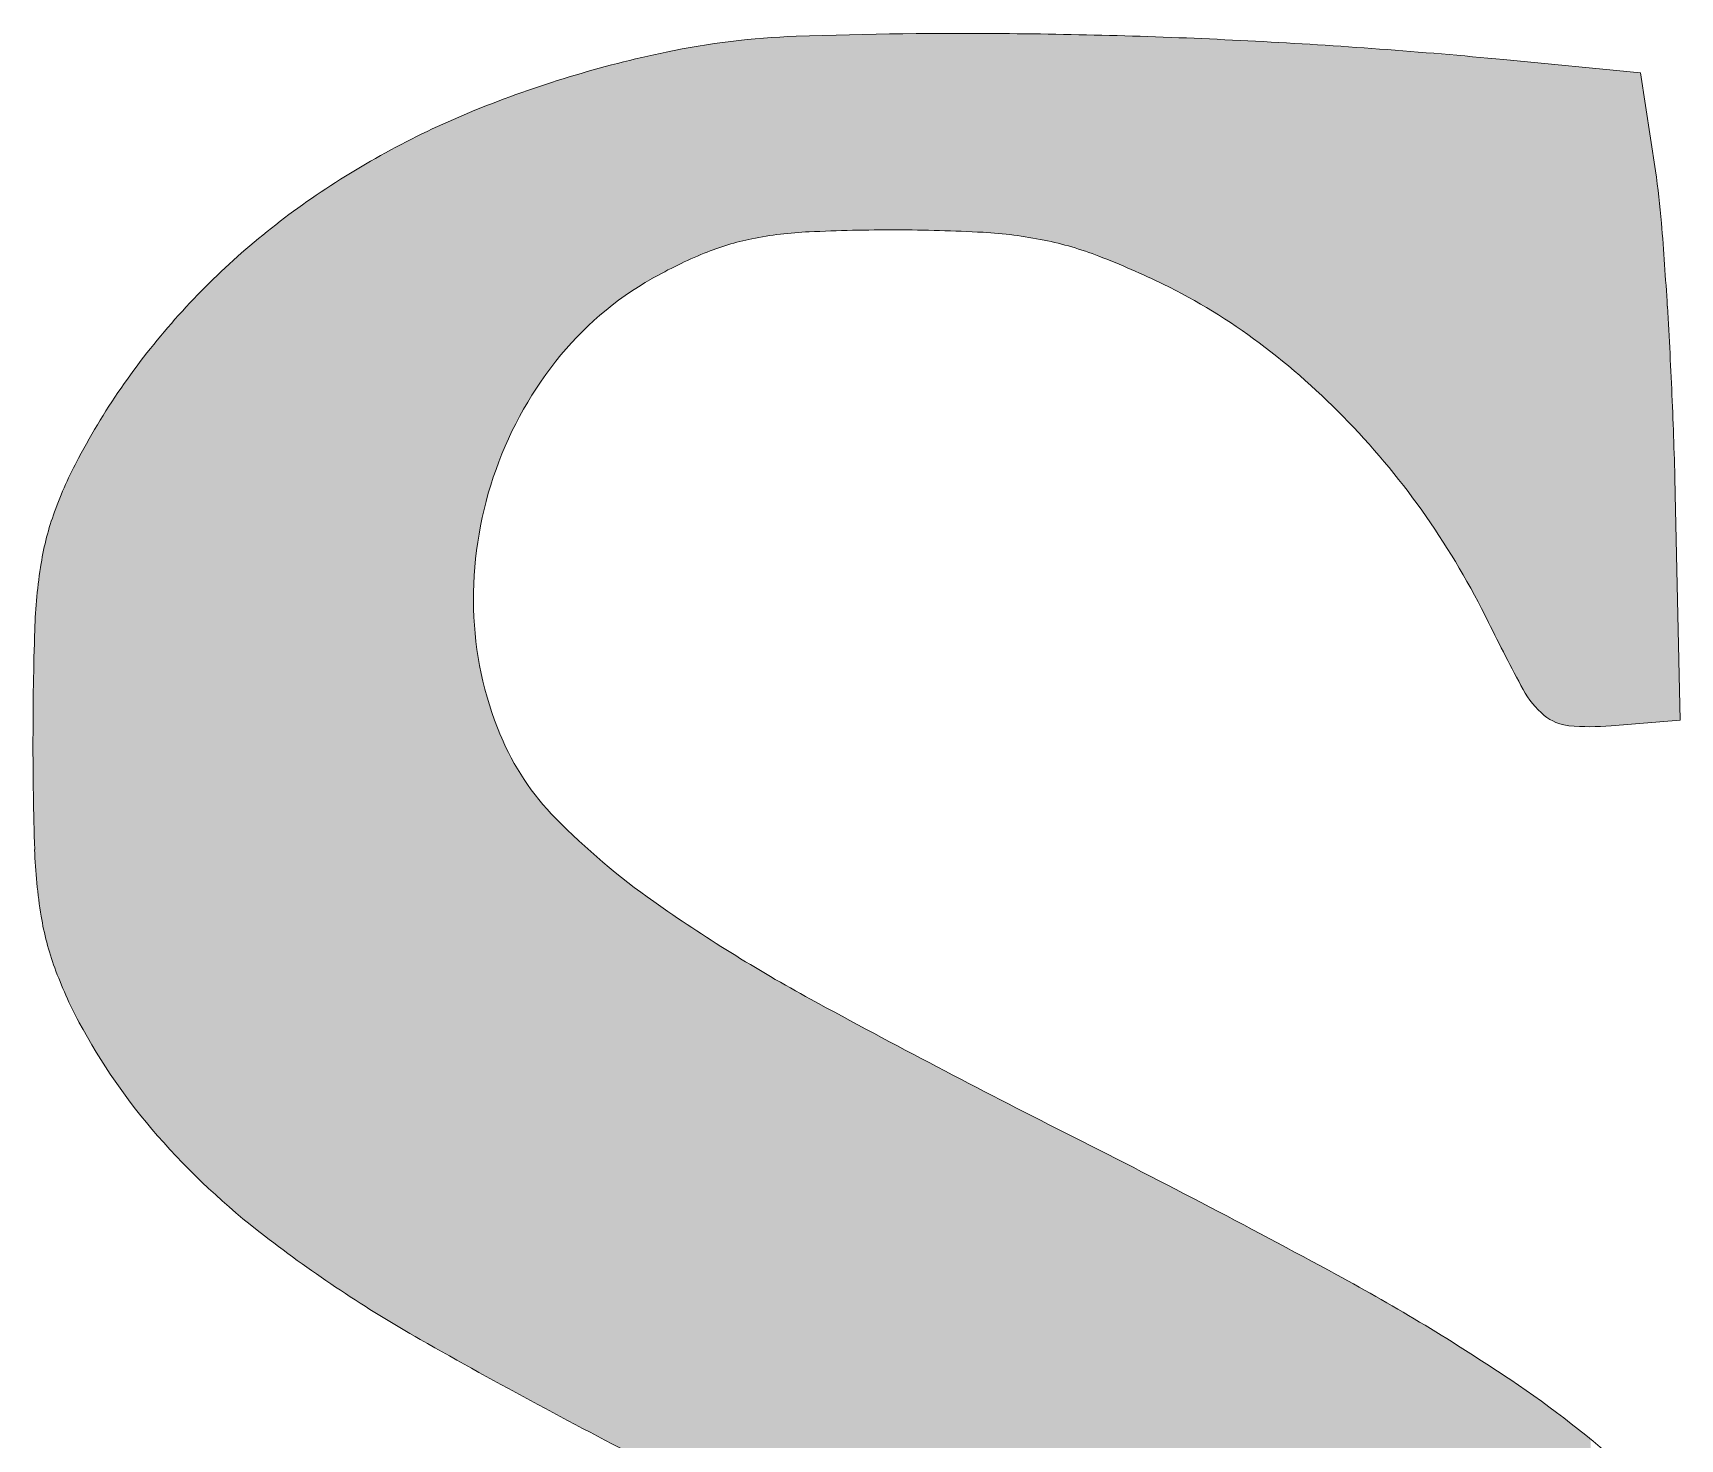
# Model space of a CAD drawing. Extents: x -1067 to 23308, y -6822 to 57810.
# Drawn here: x 419.341 to 421.363, y 95.534 to 97.259 of the extents above; entities that cross this region are included whole.
import ezdxf

# ---------------------------------------------------------------- set-up
doc = ezdxf.new("R2010")
doc.units = 0
doc.layers.get('0').update_dxf_attribs({"lineweight": 13})
doc.layers.add('G-XREF-____-OTLN', color=7, linetype='Continuous', lineweight=13)

# ---------------------------------------------------------------- blocks, each defined once
blk = doc.blocks.new('Blockreferenz-A0UJ2DPOXE')
at = {"layer": 'G-XREF-____-OTLN', "color": 0, "linetype": 'ByBlock', "lineweight": -2, "ltscale": 0.13}
for p, q in [((421.3143, 97.2101), (421.146, 97.2262)), ((421.3326, 97.0898), (421.3143, 97.2101)), ((421.3628, 96.4158), (421.3568, 96.6926)), ((421.2781, 96.4087), (421.3628, 96.4158))]:
    blk.add_line(p, q, dxfattribs=at)
for centre, major_axis, end_param in [((420.3102, 96.3204), (-0.0323, 0.9343), 0.172249), ((420.4862, 91.2312), (0.0537, 6.0269), 0.04347), ((420.4785, 90.3743), (0.3632, 6.8744), 0.043866), ((420.4629, 90.0788), (0.6831, 7.1474), 0.042502), ((420.4027, 95.8798), (-0.2844, 1.3556), 0.177348), ((420.2723, 96.2023), (-0.3887, 0.9616), 0.220285), ((420.4259, 96.9521), (0.9141, 0.0734), 0.070533), ((420.2123, 96.2892), (-0.5294, 0.7666), 0.233435), ((416.0138, 96.5976), (5.3334, 0.3259), 0.019148), ((420.2854, 96.6972), (-0.0618, 0.3091), 0.194012), ((420.3152, 96.5481), (-0.0214, 0.4668), 0.151707), ((420.3967, 94.7679), (0.0035, 2.2493), 0.047302), ((420.397, 94.9999), (0.1103, 2.0143), 0.053105), ((420.4789, 96.4958), (0.1033, 0.5088), 0.145684), ((420.4986, 96.5926), (0.1507, 0.3925), 0.166224), ((420.3877, 96.4492), (-0.2226, 0.5394), 0.122362), ((420.2986, 96.0718), (0.4299, 0.8787), 0.088426), ((420.2981, 96.6081), (-0.1971, 0.3493), 0.390122), ((420.4077, 96.2949), (0.4385, 0.5836), 0.18937), ((415.3543, 96.5573), (5.9989, 0.2501), 0.019352), ((420.1772, 96.3208), (-0.6573, 0.5917), 0.242722), ((420.2991, 96.1503), (0.6564, 0.6315), 0.16041), ((420.3519, 96.5657), (-0.369, 0.2905), 0.346578), ((415.6258, 96.5686), (5.7311, 0.124), 0.020036), ((420.2591, 96.1118), (0.792, 0.5538), 0.155773), ((419.8475, 96.4967), (-0.4505, 0.2404), 0.141253), ((420.3594, 96.5632), (-0.4533, 0.1504), 0.343457), ((419.6939, 96.5526), (-0.3263, 0.1187), 0.188584), ((420.2487, 96.1045), (0.879, 0.4311), 0.154255), ((419.9828, 96.5059), (-0.6317, 0.1022), 0.128448), ((420.3092, 96.562), (-0.4272, -0.0099), 0.373308), ((423.5564, 96.3918), (-4.2131, 0.1345), 0.031915), ((423.1077, 97.5067), (-1.98, -0.9711), 0.042114), ((421.2672, 96.5058), (-0.0969, -0.0527), 0.371948), ((421.2313, 96.4632), (-0.0352, -0.0417), 0.610835), ((420.2135, 96.522), (-0.2985, -0.125), 0.379981), ((421.2531, 96.7053), (-0.0267, -0.2965), 0.174006), ((423.5742, 96.3918), (-4.2331, 0), 0.031883), ((420.6063, 96.9078), (-0.6236, -0.6126), 0.18098), ((419.9764, 96.277), (-0.6332, -0.0202), 0.129635), ((419.6923, 96.2307), (-0.3411, -0.0556), 0.189913), ((421.2494, 97.8214), (-1.1463, -1.6284), 0.113889), ((419.862, 96.293), (-0.4942, -0.1812), 0.138561), ((425.4865, 105.587), (-5.1909, -9.5137), 0.032483), ((420.0479, 96.3921), (-0.6503, -0.3469), 0.23074), ((420.19, 96.517), (-0.6959, -0.6113), 0.194407), ((414.7657, 84.3235), (6.1758, 11.4116), 0.029059), ((420.6393, 97.1011), (-1.014, -1.3183), 0.138037), ((419.6867, 93.4165), (1.4684, 2.1895), 0.094722), ((423.2213, 101.6358), (-3.405, -5.98), 0.048058), ((420.4417, 94.5423), (0.8578, 0.9512), 0.143059)]:
    blk.add_ellipse(centre, major_axis=major_axis, ratio=1, start_param=0, end_param=end_param, dxfattribs=at)
for points in [[(420.1842, 96.9958), (420.1746, 97.2453), (420.1842, 97.2466)], [(420.1939, 96.9989), (420.1842, 97.2466), (420.1939, 97.2479)], [(420.1842, 96.9958), (420.1842, 97.2466), (420.1939, 96.9989)], [(420.1977, 97), (420.1939, 97.2479), (420.1977, 97.2485)], [(420.1939, 96.9989), (420.1939, 97.2479), (420.1977, 97)], [(420.2037, 97.0017), (420.1977, 97.2485), (420.2037, 97.2491)], [(420.1977, 97), (420.1977, 97.2485), (420.2037, 97.0017)], [(420.2136, 97.0042), (420.2037, 97.2491), (420.2136, 97.2502)], [(420.2037, 97.0017), (420.2037, 97.2491), (420.2136, 97.0042)], [(420.2235, 97.0063), (420.2136, 97.2502), (420.2235, 97.2512)], [(420.2136, 97.0042), (420.2136, 97.2502), (420.2235, 97.0063)], [(420.2244, 97.0065), (420.2235, 97.2512), (420.2244, 97.2513)], [(420.2235, 97.0063), (420.2235, 97.2512), (420.2244, 97.0065)], [(420.2352, 97.0085), (420.2244, 97.2513), (420.2352, 97.2522)], [(420.2244, 97.0065), (420.2244, 97.2513), (420.2352, 97.0085)], [(420.2468, 97.0104), (420.2352, 97.2522), (420.2468, 97.2531)], [(420.2352, 97.0085), (420.2352, 97.2522), (420.2468, 97.0104)], [(420.2511, 97.0109), (420.2468, 97.2531), (420.2511, 97.2534)], [(420.2468, 97.0104), (420.2468, 97.2531), (420.2511, 97.0109)], [(420.2585, 97.0119), (420.2511, 97.2534), (420.2585, 97.2538)], [(420.2511, 97.0109), (420.2511, 97.2534), (420.2585, 97.0119)], [(420.2703, 97.0132), (420.2585, 97.2538), (420.2703, 97.2543)], [(420.2585, 97.0119), (420.2585, 97.2538), (420.2703, 97.0132)], [(420.2779, 97.0139), (420.2703, 97.2543), (420.2779, 97.2547)], [(420.2703, 97.0132), (420.2703, 97.2543), (420.2779, 97.0139)], [(420.282, 97.0142), (420.2779, 97.2547), (420.282, 97.2548)], [(420.2779, 97.0139), (420.2779, 97.2547), (420.282, 97.0142)], [(420.2938, 97.0149), (420.282, 97.2548), (420.2938, 97.2551)], [(420.282, 97.0142), (420.282, 97.2548), (420.2938, 97.0149)], [(420.3293, 97.0162), (420.2938, 97.2551), (420.3293, 97.2559)], [(420.2938, 97.0149), (420.2938, 97.2551), (420.3293, 97.0162)], [(420.3647, 97.017), (420.3293, 97.2559), (420.3647, 97.2568)], [(420.3293, 97.0162), (420.3293, 97.2559), (420.3647, 97.017)], [(420.4002, 97.0173), (420.3647, 97.2568), (420.4002, 97.2576)], [(420.3647, 97.017), (420.3647, 97.2568), (420.4002, 97.0173)], [(420.4089, 97.0172), (420.4002, 97.2576), (420.4089, 97.2578)], [(420.4002, 97.0173), (420.4002, 97.2576), (420.4089, 97.0172)], [(420.4359, 97.0169), (420.4089, 97.2578), (420.4359, 97.2579)], [(420.4089, 97.0172), (420.4089, 97.2578), (420.4359, 97.0169)], [(420.4359, 97.0169), (420.4359, 97.2579), (420.4716, 97.0159)], [(420.4716, 97.0159), (420.4359, 97.2579), (420.4716, 97.2579)], [(420.5073, 97.0142), (420.4716, 97.2579), (420.5073, 97.258)], [(420.4716, 97.0159), (420.4716, 97.2579), (420.5073, 97.0142)], [(420.5073, 97.0142), (420.5073, 97.258), (420.5199, 97.0134)], [(420.5199, 97.0134), (420.5073, 97.258), (420.5199, 97.258)], [(420.5324, 97.0122), (420.5199, 97.258), (420.5324, 97.2581)], [(420.5199, 97.0134), (420.5199, 97.258), (420.5324, 97.0122)], [(420.5324, 97.0122), (420.5324, 97.2581), (420.5399, 97.0114)], [(420.5399, 97.0114), (420.5324, 97.2581), (420.5399, 97.2581)], [(420.5399, 97.0114), (420.5399, 97.2581), (420.5449, 97.0108)], [(420.5449, 97.0108), (420.5399, 97.2581), (420.5449, 97.258)], [(420.5449, 97.0108), (420.5449, 97.258), (420.5574, 97.009)], [(420.5574, 97.009), (420.5449, 97.258), (420.5574, 97.2578)], [(420.5574, 97.009), (420.5574, 97.2578), (420.5699, 97.007)], [(420.5699, 97.007), (420.5574, 97.2578), (420.5699, 97.2576)], [(420.5699, 97.007), (420.5699, 97.2576), (420.5822, 97.0046)], [(420.5822, 97.0046), (420.5699, 97.2576), (420.5822, 97.2574)], [(420.5822, 97.0046), (420.5822, 97.2574), (420.5936, 97.0022)], [(420.5936, 97.0022), (420.5822, 97.2574), (420.5936, 97.2572)], [(420.5936, 97.0022), (420.5936, 97.2572), (420.6049, 96.9994)], [(420.6049, 96.9994), (420.5936, 97.2572), (420.6049, 97.257)], [(420.6049, 96.9994), (420.6049, 97.257), (420.6162, 96.9963)], [(420.6162, 96.9963), (420.6049, 97.257), (420.6162, 97.2568)], [(420.6162, 96.9963), (420.6162, 97.2568), (420.6273, 96.9928)], [(420.6273, 96.9928), (420.6162, 97.2568), (420.6273, 97.2566)], [(420.6273, 96.9928), (420.6273, 97.2566), (420.6383, 96.9891)], [(420.6383, 96.9891), (420.6273, 97.2566), (420.6383, 97.2565)], [(420.6383, 96.9891), (420.6383, 97.2565), (420.6405, 96.9883)], [(420.6405, 96.9883), (420.6383, 97.2565), (420.6405, 97.2564)], [(420.6405, 96.9883), (420.6405, 97.2564), (420.6493, 96.9851)], [(420.6493, 96.9851), (420.6405, 97.2564), (420.6493, 97.2562)], [(420.6493, 96.9851), (420.6493, 97.2562), (420.6653, 96.9788)], [(420.6653, 96.9788), (420.6493, 97.2562), (420.6653, 97.2557)], [(420.6653, 96.9788), (420.6653, 97.2557), (420.6813, 96.9721)], [(420.6813, 96.9721), (420.6653, 97.2557), (420.6813, 97.2552)], [(420.6813, 96.9721), (420.6813, 97.2552), (420.6972, 96.9652)], [(420.6972, 96.9652), (420.6813, 97.2552), (420.6972, 97.2547)], [(420.6972, 96.9652), (420.6972, 97.2547), (420.7129, 96.958)], [(420.7129, 96.958), (420.6972, 97.2547), (420.7129, 97.2542)], [(420.7129, 96.958), (420.7129, 97.2542), (420.7285, 96.9506)], [(420.7285, 96.9506), (420.7129, 97.2542), (420.7285, 97.2537)], [(420.7285, 96.9506), (420.7285, 97.2537), (420.7412, 96.9441)], [(420.7412, 96.9441), (420.7285, 97.2537), (420.7412, 97.2533)], [(420.7412, 96.9441), (420.7412, 97.2533), (420.7491, 96.9401)], [(420.7491, 96.9401), (420.7412, 97.2533), (420.7491, 97.253)], [(420.7491, 96.9401), (420.7491, 97.253), (420.7693, 96.929)], [(420.7693, 96.929), (420.7491, 97.253), (420.7693, 97.252)], [(420.7693, 96.929), (420.7693, 97.252), (420.7891, 96.9173)], [(420.7891, 96.9173), (420.7693, 97.252), (420.7891, 97.2511)], [(420.7891, 96.9173), (420.7891, 97.2511), (420.8085, 96.905)], [(420.8085, 96.905), (420.7891, 97.2511), (420.8085, 97.2503)], [(420.8085, 96.905), (420.8085, 97.2503), (420.8276, 96.892)], [(420.8276, 96.892), (420.8085, 97.2503), (420.8276, 97.2494)], [(420.8276, 96.892), (420.8276, 97.2494), (420.8417, 96.8817)], [(420.8417, 96.8817), (420.8276, 97.2494), (420.8417, 97.2488)], [(420.8417, 96.8817), (420.8417, 97.2488), (420.8462, 96.8785)], [(420.8462, 96.8785), (420.8417, 97.2488), (420.8462, 97.2485)], [(420.8462, 96.8785), (420.8462, 97.2485), (420.8655, 96.8636)], [(420.8655, 96.8636), (420.8462, 97.2485), (420.8655, 97.2472)], [(420.8655, 96.8636), (420.8655, 97.2472), (420.8844, 96.8482)], [(420.8844, 96.8482), (420.8655, 97.2472), (420.8844, 97.246)], [(420.8844, 96.8482), (420.8844, 97.246), (420.9028, 96.8323)], [(420.9028, 96.8323), (420.8844, 97.246), (420.9028, 97.2449)], [(420.0783, 96.9436), (420.0573, 97.2209), (420.0783, 97.2263)], [(420.0787, 96.9438), (420.0783, 97.2263), (420.0787, 97.2264)], [(420.0783, 96.9436), (420.0783, 97.2263), (420.0787, 96.9438)], [(420.1009, 96.9574), (420.0787, 97.2264), (420.1009, 97.2314)], [(420.0787, 96.9438), (420.0787, 97.2264), (420.1009, 96.9574)], [(420.1114, 96.9631), (420.1009, 97.2314), (420.1114, 97.2338)], [(420.1009, 96.9574), (420.1009, 97.2314), (420.1114, 96.9631)], [(420.1183, 96.9668), (420.1114, 97.2338), (420.1183, 97.2353)], [(420.1114, 96.9631), (420.1114, 97.2338), (420.1183, 96.9668)], [(420.1219, 96.9687), (420.1183, 97.2353), (420.1219, 97.236)], [(420.1183, 96.9668), (420.1183, 97.2353), (420.1219, 96.9687)], [(420.1325, 96.974), (420.1219, 97.236), (420.1325, 97.2381)], [(420.1219, 96.9687), (420.1219, 97.236), (420.1325, 96.974)], [(420.1433, 96.9791), (420.1325, 97.2381), (420.1433, 97.2402)], [(420.1325, 96.974), (420.1325, 97.2381), (420.1433, 96.9791)], [(420.1446, 96.9797), (420.1433, 97.2402), (420.1446, 97.2405)], [(420.1433, 96.9791), (420.1433, 97.2402), (420.1446, 96.9797)], [(420.1542, 96.9839), (420.1446, 97.2405), (420.1542, 97.2421)], [(420.1446, 96.9797), (420.1446, 97.2405), (420.1542, 96.9839)], [(420.1651, 96.9886), (420.1542, 97.2421), (420.1651, 97.2439)], [(420.1542, 96.9839), (420.1542, 97.2421), (420.1651, 96.9886)], [(420.1711, 96.991), (420.1651, 97.2439), (420.1711, 97.2449)], [(420.1651, 96.9886), (420.1651, 97.2439), (420.1711, 96.991)], [(420.1746, 96.9923), (420.1711, 97.2449), (420.1746, 97.2453)], [(420.1711, 96.991), (420.1711, 97.2449), (420.1746, 96.9923)], [(420.1746, 96.9923), (420.1746, 97.2453), (420.1842, 96.9958)], [(420.9028, 96.8323), (420.9028, 97.2449), (420.9208, 96.8159)], [(420.9208, 96.8159), (420.9028, 97.2449), (420.9208, 97.2437)], [(420.9208, 96.8159), (420.9208, 97.2437), (420.9384, 96.799)], [(420.9384, 96.799), (420.9208, 97.2437), (420.9384, 97.2426)], [(420.9384, 96.799), (420.9384, 97.2426), (420.9555, 96.7817)], [(420.9555, 96.7817), (420.9384, 97.2426), (420.9555, 97.2415)], [(420.9555, 96.7817), (420.9555, 97.2415), (420.9727, 96.7634)], [(420.9727, 96.7634), (420.9555, 97.2415), (420.9727, 97.2404)], [(420.9727, 96.7634), (420.9727, 97.2404), (420.9893, 96.7447)], [(420.9893, 96.7447), (420.9727, 97.2404), (420.9893, 97.2394)], [(420.9893, 96.7447), (420.9893, 97.2394), (420.994, 96.7392)], [(420.994, 96.7392), (420.9893, 97.2394), (420.994, 97.2391)], [(420.994, 96.7392), (420.994, 97.2391), (421.0055, 96.7255)], [(421.0055, 96.7255), (420.994, 97.2391), (421.0055, 97.2381)], [(421.0055, 96.7255), (421.0055, 97.2381), (421.0212, 96.7059)], [(421.0212, 96.7059), (421.0055, 97.2381), (421.0212, 97.2368)], [(421.0212, 96.7059), (421.0212, 97.2368), (421.0364, 96.6859)], [(421.0364, 96.6859), (421.0212, 97.2368), (421.0364, 97.2355)], [(421.0364, 96.6859), (421.0364, 97.2355), (421.051, 96.6656)], [(421.051, 96.6656), (421.0364, 97.2355), (421.051, 97.2342)], [(421.051, 96.6656), (421.051, 97.2342), (421.0652, 96.6447)], [(421.0652, 96.6447), (421.051, 97.2342), (421.0652, 97.233)], [(421.0652, 96.6447), (421.0652, 97.233), (421.0788, 96.6236)], [(421.0788, 96.6236), (421.0652, 97.233), (421.0788, 97.2319)], [(421.0788, 96.6236), (421.0788, 97.2319), (421.0919, 96.6021)], [(421.0919, 96.6021), (421.0788, 97.2319), (421.0919, 97.2308)], [(421.0919, 96.6021), (421.0919, 97.2308), (421.1044, 96.5802)], [(421.1044, 96.5802), (421.0919, 97.2308), (421.1044, 97.2297)], [(421.1044, 96.5802), (421.1044, 97.2297), (421.1163, 96.5581)], [(421.1163, 96.5581), (421.1044, 97.2297), (421.1163, 97.2287)], [(421.1163, 96.5581), (421.1163, 97.2287), (421.1277, 96.5356)], [(421.1277, 96.5356), (421.1163, 97.2287), (421.1277, 97.2277)], [(421.1277, 96.5356), (421.1277, 97.2277), (421.146, 96.4992)], [(421.146, 96.4992), (421.1277, 97.2277), (421.146, 97.2262)], [(421.146, 96.4992), (421.146, 97.2262), (421.1486, 96.4941)], [(421.1486, 96.4941), (421.146, 97.2262), (421.1486, 97.2259)], [(421.1486, 96.4941), (421.1486, 97.2259), (421.1703, 96.4531)], [(421.1703, 96.4531), (421.1486, 97.2259), (421.1703, 97.2239)], [(420.0177, 96.8949), (419.9997, 97.2049), (420.0177, 97.2101)], [(420.037, 96.9126), (420.0177, 97.2101), (420.037, 97.2157)], [(420.0177, 96.8949), (420.0177, 97.2101), (420.037, 96.9126)], [(420.0387, 96.9139), (420.037, 97.2157), (420.0387, 97.2162)], [(420.037, 96.9126), (420.037, 97.2157), (420.0387, 96.9139)], [(420.0573, 96.9289), (420.0387, 97.2162), (420.0573, 97.2209)], [(420.0387, 96.9139), (420.0387, 97.2162), (420.0573, 96.9289)], [(420.0573, 96.9289), (420.0573, 97.2209), (420.0783, 96.9436)], [(421.1703, 96.4531), (421.1703, 97.2239), (421.1738, 96.4472)], [(421.1738, 96.4472), (421.1703, 97.2239), (421.1738, 97.2235)], [(421.1738, 96.4472), (421.1738, 97.2235), (421.1776, 96.4415)], [(421.1776, 96.4415), (421.1738, 97.2235), (421.1776, 97.2232)], [(421.1776, 96.4415), (421.1776, 97.2232), (421.1818, 96.4361)], [(421.1818, 96.4361), (421.1776, 97.2232), (421.1818, 97.2228)], [(421.1818, 96.4361), (421.1818, 97.2228), (421.1862, 96.4309)], [(421.1862, 96.4309), (421.1818, 97.2228), (421.1862, 97.2223)], [(421.1862, 96.4309), (421.1862, 97.2223), (421.191, 96.4261)], [(421.191, 96.4261), (421.1862, 97.2223), (421.191, 97.2219)], [(421.191, 96.4261), (421.191, 97.2219), (421.1961, 96.4215)], [(421.1961, 96.4215), (421.191, 97.2219), (421.1961, 97.2214)], [(421.1961, 96.4215), (421.1961, 97.2214), (421.2005, 96.4181)], [(421.2005, 96.4181), (421.1961, 97.2214), (421.2005, 97.221)], [(421.2005, 96.4181), (421.2005, 97.221), (421.2053, 96.4152)], [(421.2053, 96.4152), (421.2005, 97.221), (421.2053, 97.2205)], [(421.2053, 96.4152), (421.2053, 97.2205), (421.2103, 96.4129)], [(421.2103, 96.4129), (421.2053, 97.2205), (421.2103, 97.22)], [(421.2103, 96.4129), (421.2103, 97.22), (421.2155, 96.411)], [(421.2155, 96.411), (421.2103, 97.22), (421.2155, 97.2195)], [(421.2155, 96.411), (421.2155, 97.2195), (421.2209, 96.4096)], [(421.2209, 96.4096), (421.2155, 97.2195), (421.2209, 97.219)], [(421.2209, 96.4096), (421.2209, 97.219), (421.2264, 96.4089)], [(421.2264, 96.4089), (421.2209, 97.219), (421.2264, 97.2185)], [(421.2264, 96.4089), (421.2264, 97.2185), (421.235, 96.4082)], [(421.235, 96.4082), (421.2264, 97.2185), (421.235, 97.2177)], [(421.235, 96.4082), (421.235, 97.2177), (421.2436, 96.4078)], [(421.2436, 96.4078), (421.235, 97.2177), (421.2436, 97.2169)], [(421.2436, 96.4078), (421.2436, 97.2169), (421.2523, 96.4077)], [(421.2523, 96.4077), (421.2436, 97.2169), (421.2523, 97.216)], [(421.2523, 96.4077), (421.2523, 97.216), (421.2609, 96.4078)], [(421.2609, 96.4078), (421.2523, 97.216), (421.2609, 97.2152)], [(421.2609, 96.4078), (421.2609, 97.2152), (421.2695, 96.4081)], [(421.2695, 96.4081), (421.2609, 97.2152), (421.2695, 97.2144)], [(421.2695, 96.4081), (421.2695, 97.2144), (421.2781, 96.4087)], [(421.2781, 96.4087), (421.2695, 97.2144), (421.2781, 97.2136)], [(421.2781, 96.4087), (421.2781, 97.2136), (421.3143, 96.4118)], [(421.3143, 96.4118), (421.2781, 97.2136), (421.3143, 97.2101)], [(421.3143, 96.4118), (421.3143, 97.2101), (421.3326, 96.4133)], [(421.3326, 96.4133), (421.3143, 97.2101), (421.3326, 97.0898)], [(419.9519, 96.8117), (419.9383, 97.1846), (419.9519, 97.1893)], [(419.9604, 96.8246), (419.9519, 97.1893), (419.9604, 97.1923)], [(419.9519, 96.8117), (419.9519, 97.1893), (419.9604, 96.8246)], [(419.9668, 96.8344), (419.9604, 97.1923), (419.9668, 97.1944)], [(419.9604, 96.8246), (419.9604, 97.1923), (419.9668, 96.8344)], [(419.9829, 96.8562), (419.9668, 97.1944), (419.9829, 97.1996)], [(419.9668, 96.8344), (419.9668, 97.1944), (419.9829, 96.8562)], [(419.9993, 96.8757), (419.9829, 97.1996), (419.9993, 97.2048)], [(419.9829, 96.8562), (419.9829, 97.1996), (419.9993, 96.8757)], [(419.9997, 96.8761), (419.9993, 97.2048), (419.9997, 97.2049)], [(419.9993, 96.8757), (419.9993, 97.2048), (419.9997, 96.8761)], [(419.9997, 96.8761), (419.9997, 97.2049), (420.0177, 96.8949)], [(419.8871, 96.6339), (419.8839, 97.164), (419.8871, 97.1653)], [(419.892, 96.6608), (419.8871, 97.1653), (419.892, 97.1672)], [(419.8871, 96.6339), (419.8871, 97.1653), (419.892, 96.6608)], [(419.8983, 96.6874), (419.892, 97.1672), (419.8983, 97.1696)], [(419.892, 96.6608), (419.892, 97.1672), (419.8983, 96.6874)], [(419.9062, 96.7135), (419.8983, 97.1696), (419.9062, 97.1727)], [(419.8983, 96.6874), (419.8983, 97.1696), (419.9062, 96.7135)], [(419.9155, 96.739), (419.9062, 97.1727), (419.9155, 97.1762)], [(419.9062, 96.7135), (419.9062, 97.1727), (419.9155, 96.739)], [(419.9218, 96.7537), (419.9155, 97.1762), (419.9218, 97.1787)], [(419.9155, 96.739), (419.9155, 97.1762), (419.9218, 96.7537)], [(419.9262, 96.7639), (419.9218, 97.1787), (419.9262, 97.1803)], [(419.9218, 96.7537), (419.9218, 97.1787), (419.9262, 96.7639)], [(419.9383, 96.7882), (419.9262, 97.1803), (419.9383, 97.1846)], [(419.9262, 96.7639), (419.9262, 97.1803), (419.9383, 96.7882)], [(419.9383, 96.7882), (419.9383, 97.1846), (419.9519, 96.8117)], [(419.8486, 95.6378), (419.8164, 97.1339), (419.8486, 97.149)], [(419.882, 95.6191), (419.8486, 97.149), (419.882, 97.1632)], [(419.8486, 95.6378), (419.8486, 97.149), (419.882, 95.6191)], [(419.8822, 96.5795), (419.882, 97.1632), (419.8822, 97.1633)], [(419.882, 96.5521), (419.882, 97.1632), (419.8822, 96.5795)], [(419.8836, 96.6021), (419.8822, 97.1633), (419.8836, 97.1639)], [(419.8822, 96.5795), (419.8822, 97.1633), (419.8836, 96.6021)], [(419.8839, 96.6067), (419.8836, 97.1639), (419.8839, 97.164)], [(419.8836, 96.6021), (419.8836, 97.1639), (419.8839, 96.6067)], [(419.8839, 96.6067), (419.8839, 97.164), (419.8871, 96.6339)], [(419.8141, 95.6571), (419.7833, 97.1169), (419.8141, 97.1328)], [(419.8164, 95.6558), (419.8141, 97.1328), (419.8164, 97.1339)], [(419.8141, 95.6571), (419.8141, 97.1328), (419.8164, 95.6558)], [(419.8164, 95.6558), (419.8164, 97.1339), (419.8486, 95.6378)], [(419.7802, 95.677), (419.7508, 97.0988), (419.7802, 97.1154)], [(419.7833, 95.6751), (419.7802, 97.1154), (419.7833, 97.1169)], [(419.7802, 95.677), (419.7802, 97.1154), (419.7833, 95.6751)], [(419.7833, 95.6751), (419.7833, 97.1169), (419.8141, 95.6571)], [(419.7471, 95.6976), (419.7186, 97.0793), (419.7471, 97.0967)], [(419.7508, 95.6952), (419.7471, 97.0967), (419.7508, 97.0988)], [(419.7471, 95.6976), (419.7471, 97.0967), (419.7508, 95.6952)], [(419.7508, 95.6952), (419.7508, 97.0988), (419.7802, 95.677)], [(421.3326, 96.4133), (421.3326, 97.0898), (421.3349, 96.4135)], [(421.3349, 96.4135), (421.3326, 97.0898), (421.3349, 97.0738)], [(419.7146, 95.7188), (419.687, 97.0585), (419.7146, 97.0768)], [(419.7186, 95.716), (419.7146, 97.0768), (419.7186, 97.0793)], [(419.7146, 95.7188), (419.7146, 97.0768), (419.7186, 95.716)], [(419.7186, 95.716), (419.7186, 97.0793), (419.7471, 95.6976)], [(421.3349, 96.4135), (421.3349, 97.0738), (421.3369, 96.4137)], [(421.3369, 96.4137), (421.3349, 97.0738), (421.3369, 97.0577)], [(419.6829, 95.7405), (419.6559, 97.0363), (419.6829, 97.0557)], [(419.687, 95.7375), (419.6829, 97.0557), (419.687, 97.0585)], [(419.6829, 95.7405), (419.6829, 97.0557), (419.687, 95.7375)], [(419.687, 95.7375), (419.687, 97.0585), (419.7146, 95.7188)], [(421.3369, 96.4137), (421.3369, 97.0577), (421.3386, 96.4138)], [(421.3386, 96.4138), (421.3369, 97.0577), (421.3386, 97.0416)], [(419.6534, 95.7617), (419.6253, 97.0126), (419.6534, 97.0346)], [(419.6559, 95.7598), (419.6534, 97.0346), (419.6559, 97.0363)], [(419.6534, 95.7617), (419.6534, 97.0346), (419.6559, 95.7598)], [(419.6559, 95.7598), (419.6559, 97.0363), (419.6829, 95.7405)], [(421.3386, 96.4138), (421.3386, 97.0416), (421.34, 96.4139)], [(421.34, 96.4139), (421.3386, 97.0416), (421.34, 97.0255)], [(421.34, 96.4139), (421.34, 97.0255), (421.3439, 96.4143)], [(421.3439, 96.4143), (421.34, 97.0255), (421.3439, 96.9745)], [(419.6249, 95.7831), (419.6018, 96.9928), (419.6249, 97.0123)], [(419.6253, 95.7828), (419.6249, 97.0123), (419.6253, 97.0126)], [(419.6249, 95.7831), (419.6249, 97.0123), (419.6253, 95.7828)], [(419.6253, 95.7828), (419.6253, 97.0126), (419.6534, 95.7617)], [(419.5972, 95.8054), (419.579, 96.9722), (419.5972, 96.9889)], [(419.6018, 95.8015), (419.5972, 96.9889), (419.6018, 96.9928)], [(419.5972, 95.8054), (419.5972, 96.9889), (419.6018, 95.8015)], [(419.6018, 95.8015), (419.6018, 96.9928), (419.6249, 95.7831)], [(419.5704, 95.8286), (419.5567, 96.9509), (419.5704, 96.9644)], [(419.579, 95.8209), (419.5704, 96.9644), (419.579, 96.9722)], [(419.5704, 95.8286), (419.5704, 96.9644), (419.579, 95.8209)], [(419.579, 95.8209), (419.579, 96.9722), (419.5972, 95.8054)], [(421.3439, 96.4143), (421.3439, 96.9745), (421.3472, 96.4145)], [(421.3472, 96.4145), (421.3439, 96.9745), (421.3472, 96.9235)], [(419.5567, 95.841), (419.5447, 96.9389), (419.5567, 96.9509)], [(419.5567, 95.841), (419.5567, 96.9509), (419.5704, 95.8286)], [(419.5352, 95.8619), (419.5199, 96.9125), (419.5352, 96.9288)], [(419.5447, 95.8527), (419.5352, 96.9288), (419.5447, 96.9389)], [(419.5352, 95.8619), (419.5352, 96.9288), (419.5447, 95.8527)], [(419.5447, 95.8527), (419.5447, 96.9389), (419.5567, 95.841)], [(421.3472, 96.4145), (421.3472, 96.9235), (421.3505, 96.4148)], [(421.3505, 96.4148), (421.3472, 96.9235), (421.3505, 96.8655)], [(419.5143, 95.8835), (419.4965, 96.8854), (419.5143, 96.906)], [(419.5199, 95.8777), (419.5143, 96.906), (419.5199, 96.9125)], [(419.5143, 95.8835), (419.5143, 96.906), (419.5199, 95.8777)], [(419.5199, 95.8777), (419.5199, 96.9125), (419.5352, 95.8619)], [(419.4941, 95.9057), (419.4758, 96.8594), (419.4941, 96.8824)], [(419.4965, 95.9031), (419.4941, 96.8824), (419.4965, 96.8854)], [(419.4941, 95.9057), (419.4941, 96.8824), (419.4965, 95.9031)], [(419.4965, 95.9031), (419.4965, 96.8854), (419.5143, 95.8835)], [(421.3505, 96.4148), (421.3505, 96.8655), (421.3532, 96.415)], [(421.3532, 96.415), (421.3505, 96.8655), (421.3532, 96.8074)], [(419.4742, 95.9294), (419.4584, 96.8358), (419.4742, 96.8574)], [(419.4758, 95.9274), (419.4742, 96.8574), (419.4758, 96.8594)], [(419.4742, 95.9294), (419.4742, 96.8574), (419.4758, 95.9274)], [(419.4758, 95.9274), (419.4758, 96.8594), (419.4941, 95.9057)], [(419.4531, 95.957), (419.4418, 96.8117), (419.4531, 96.8285)], [(419.4584, 95.9497), (419.4531, 96.8285), (419.4584, 96.8358)], [(419.4531, 95.957), (419.4531, 96.8285), (419.4584, 95.9497)], [(419.4584, 95.9497), (419.4584, 96.8358), (419.4742, 95.9294)], [(419.4418, 95.9727), (419.4332, 96.7988), (419.4418, 96.8117)], [(419.4418, 95.9727), (419.4418, 96.8117), (419.4531, 95.957)], [(421.3532, 96.415), (421.3532, 96.8074), (421.3553, 96.4152)], [(421.3553, 96.4152), (421.3532, 96.8074), (421.3553, 96.75)], [(419.4261, 95.9963), (419.4144, 96.7684), (419.4261, 96.7874)], [(419.4332, 95.9857), (419.4261, 96.7874), (419.4332, 96.7988)], [(419.4261, 95.9963), (419.4261, 96.7874), (419.4332, 95.9857)], [(419.4332, 95.9857), (419.4332, 96.7988), (419.4418, 95.9727)], [(419.4114, 96.0205), (419.3976, 96.7382), (419.4114, 96.7629)], [(419.4144, 96.0155), (419.4114, 96.7629), (419.4144, 96.7684)], [(419.4114, 96.0205), (419.4114, 96.7629), (419.4144, 96.0155)], [(419.4144, 96.0155), (419.4144, 96.7684), (419.4261, 95.9963)], [(421.3553, 96.4152), (421.3553, 96.75), (421.3568, 96.4153)], [(421.3568, 96.4153), (421.3553, 96.75), (421.3568, 96.6926)], [(419.3914, 96.0571), (419.3866, 96.7166), (419.3914, 96.7265)], [(419.392, 96.056), (419.3914, 96.7265), (419.392, 96.7275)], [(419.3914, 96.0571), (419.3914, 96.7265), (419.392, 96.056)], [(419.397, 96.0464), (419.392, 96.7275), (419.397, 96.7371)], [(419.392, 96.056), (419.392, 96.7275), (419.397, 96.0464)], [(419.3976, 96.0452), (419.397, 96.7371), (419.3976, 96.7382)], [(419.397, 96.0464), (419.397, 96.7371), (419.3976, 96.0452)], [(419.3976, 96.0452), (419.3976, 96.7382), (419.4114, 96.0205)], [(419.3811, 96.0789), (419.3767, 96.6945), (419.3811, 96.7048)], [(419.3815, 96.078), (419.3811, 96.7048), (419.3815, 96.7056)], [(419.3811, 96.0789), (419.3811, 96.7048), (419.3815, 96.078)], [(419.3861, 96.068), (419.3815, 96.7056), (419.3861, 96.7157)], [(419.3815, 96.078), (419.3815, 96.7056), (419.3861, 96.068)], [(419.3866, 96.0669), (419.3861, 96.7157), (419.3866, 96.7166)], [(419.3861, 96.068), (419.3861, 96.7157), (419.3866, 96.0669)], [(419.3866, 96.0669), (419.3866, 96.7166), (419.3914, 96.0571)], [(419.3718, 96.1011), (419.3678, 96.6718), (419.3718, 96.6826)], [(419.3721, 96.1004), (419.3718, 96.6826), (419.3721, 96.6832)], [(419.3718, 96.1011), (419.3718, 96.6826), (419.3721, 96.1004)], [(419.3763, 96.09), (419.3721, 96.6832), (419.3763, 96.6937)], [(419.3721, 96.1004), (419.3721, 96.6832), (419.3763, 96.09)], [(419.3767, 96.0891), (419.3763, 96.6937), (419.3767, 96.6945)], [(419.3763, 96.09), (419.3763, 96.6937), (419.3767, 96.0891)], [(419.3767, 96.0891), (419.3767, 96.6945), (419.3811, 96.0789)], [(421.3568, 96.4153), (421.3568, 96.6926), (421.3628, 96.4158)], [(419.364, 96.1226), (419.3609, 96.651), (419.364, 96.661)], [(419.3642, 96.1221), (419.364, 96.661), (419.3642, 96.6615)], [(419.364, 96.1226), (419.364, 96.661), (419.3642, 96.1221)], [(419.3676, 96.1123), (419.3642, 96.6615), (419.3676, 96.6713)], [(419.3642, 96.1221), (419.3642, 96.6615), (419.3676, 96.1123)], [(419.3678, 96.1118), (419.3676, 96.6713), (419.3678, 96.6718)], [(419.3676, 96.1123), (419.3676, 96.6713), (419.3678, 96.1118)], [(419.3678, 96.1118), (419.3678, 96.6718), (419.3718, 96.1011)], [(419.3579, 96.1435), (419.3554, 96.6298), (419.3579, 96.6401)], [(419.358, 96.1431), (419.3579, 96.6401), (419.358, 96.6405)], [(419.3579, 96.1435), (419.3579, 96.6401), (419.358, 96.1431)], [(419.3608, 96.133), (419.358, 96.6405), (419.3608, 96.6506)], [(419.358, 96.1431), (419.358, 96.6405), (419.3608, 96.133)], [(419.3609, 96.1325), (419.3608, 96.6506), (419.3609, 96.651)], [(419.3608, 96.133), (419.3608, 96.6506), (419.3609, 96.1325)], [(419.3609, 96.1325), (419.3609, 96.651), (419.364, 96.1226)], [(419.353, 96.1647), (419.3512, 96.6083), (419.353, 96.6188)], [(419.3531, 96.1644), (419.353, 96.6188), (419.3531, 96.6191)], [(419.353, 96.1647), (419.353, 96.6188), (419.3531, 96.1644)], [(419.3553, 96.1541), (419.3531, 96.6191), (419.3553, 96.6295)], [(419.3531, 96.1644), (419.3531, 96.6191), (419.3553, 96.1541)], [(419.3554, 96.1537), (419.3553, 96.6295), (419.3554, 96.6298)], [(419.3553, 96.1541), (419.3553, 96.6295), (419.3554, 96.1537)], [(419.3554, 96.1537), (419.3554, 96.6298), (419.3579, 96.1435)], [(419.3511, 96.1754), (419.3491, 96.5947), (419.3511, 96.608)], [(419.3512, 96.1752), (419.3511, 96.608), (419.3512, 96.6083)], [(419.3511, 96.1754), (419.3511, 96.608), (419.3512, 96.1752)], [(419.3512, 96.1752), (419.3512, 96.6083), (419.353, 96.1647)], [(419.3473, 96.2025), (419.3459, 96.5674), (419.3473, 96.5809)], [(419.3491, 96.1889), (419.3473, 96.5811), (419.3491, 96.5945)], [(419.3473, 96.2023), (419.3473, 96.5809), (419.3473, 96.5811)], [(419.3473, 96.2023), (419.3473, 96.5811), (419.3491, 96.1889)], [(419.3473, 96.2025), (419.3473, 96.5809), (419.3473, 96.2023)], [(419.3491, 96.1887), (419.3491, 96.5945), (419.3491, 96.5947)], [(419.3491, 96.1887), (419.3491, 96.5947), (419.3511, 96.1754)], [(419.3491, 96.1889), (419.3491, 96.5945), (419.3491, 96.1887)], [(419.3459, 96.216), (419.3447, 96.5537), (419.3459, 96.5673)], [(419.3459, 96.2159), (419.3459, 96.5673), (419.3459, 96.5674)], [(419.3459, 96.2159), (419.3459, 96.5674), (419.3473, 96.2025)], [(419.3459, 96.216), (419.3459, 96.5673), (419.3459, 96.2159)], [(419.3438, 96.2433), (419.3432, 96.5264), (419.3438, 96.54)], [(419.3447, 96.2296), (419.3438, 96.5401), (419.3447, 96.5536)], [(419.3438, 96.2432), (419.3438, 96.54), (419.3438, 96.5401)], [(419.3438, 96.2432), (419.3438, 96.5401), (419.3447, 96.2296)], [(419.3438, 96.2433), (419.3438, 96.54), (419.3438, 96.2432)], [(419.3447, 96.2295), (419.3447, 96.5536), (419.3447, 96.5537)], [(419.3447, 96.2295), (419.3447, 96.5537), (419.3459, 96.216)], [(419.3447, 96.2296), (419.3447, 96.5536), (419.3447, 96.2295)], [(419.882, 95.6191), (419.882, 96.5521), (419.8835, 95.6183)], [(419.8835, 95.6183), (419.882, 96.5521), (419.8835, 96.5256)], [(419.3432, 96.257), (419.3416, 96.4591), (419.3432, 96.5263)], [(419.3432, 96.2568), (419.3432, 96.5263), (419.3432, 96.5264)], [(419.3432, 96.2568), (419.3432, 96.5264), (419.3438, 96.2433)], [(419.3432, 96.257), (419.3432, 96.5263), (419.3432, 96.2568)], [(419.8835, 95.6183), (419.8835, 96.5256), (419.8865, 95.6166)], [(419.8865, 95.6166), (419.8835, 96.5256), (419.8865, 96.4992)], [(419.8865, 95.6166), (419.8865, 96.4992), (419.8913, 95.6139)], [(419.8913, 95.6139), (419.8865, 96.4992), (419.8913, 96.473)], [(419.3416, 96.3245), (419.3411, 96.3918), (419.3416, 96.459)], [(419.3416, 96.3243), (419.3416, 96.459), (419.3416, 96.4591)], [(419.3416, 96.3243), (419.3416, 96.4591), (419.3432, 96.257)], [(419.3416, 96.3245), (419.3416, 96.459), (419.3416, 96.3243)], [(419.8913, 95.6139), (419.8913, 96.473), (419.8976, 95.6104)], [(419.8976, 95.6104), (419.8913, 96.473), (419.8976, 96.4472)], [(419.8976, 95.6104), (419.8976, 96.4472), (419.9056, 95.6059)], [(419.9056, 95.6059), (419.8976, 96.4472), (419.9056, 96.4219)], [(419.9056, 95.6059), (419.9056, 96.4219), (419.9126, 95.602)], [(419.9126, 95.602), (419.9056, 96.4219), (419.9126, 96.4035)], [(419.9126, 95.602), (419.9126, 96.4035), (419.915, 95.6007)], [(419.915, 95.6007), (419.9126, 96.4035), (419.915, 96.397)], [(419.915, 95.6007), (419.915, 96.397), (419.9236, 95.5961)], [(419.9236, 95.5961), (419.915, 96.397), (419.9236, 96.3784)], [(419.9236, 95.5961), (419.9236, 96.3784), (419.9332, 95.5909)], [(419.9332, 95.5909), (419.9236, 96.3784), (419.9332, 96.3603)], [(419.9332, 95.5909), (419.9332, 96.3603), (419.944, 95.5851)], [(419.944, 95.5851), (419.9332, 96.3603), (419.944, 96.3429)], [(419.944, 95.5851), (419.944, 96.3429), (419.9559, 95.5787)], [(419.9559, 95.5787), (419.944, 96.3429), (419.9559, 96.3262)], [(419.9559, 95.5787), (419.9559, 96.3262), (419.9688, 95.5718)], [(419.9688, 95.5718), (419.9559, 96.3262), (419.9688, 96.3103)], [(419.9688, 95.5718), (419.9688, 96.3103), (419.9827, 95.5643)], [(419.9827, 95.5643), (419.9688, 96.3103), (419.9827, 96.2952)], [(419.9827, 95.5643), (419.9827, 96.2952), (420.0014, 95.5542)], [(420.0014, 95.5542), (419.9827, 96.2952), (420.0014, 96.2767)], [(420.0014, 95.5542), (420.0014, 96.2767), (420.0097, 95.5498)], [(420.0097, 95.5498), (420.0014, 96.2767), (420.0097, 96.2691)], [(420.0097, 95.5498), (420.0097, 96.2691), (420.0207, 95.5441)], [(420.0207, 95.5441), (420.0097, 96.2691), (420.0207, 96.2587)], [(420.0207, 95.5441), (420.0207, 96.2587), (420.0406, 95.5338)], [(420.0406, 95.5338), (420.0207, 96.2587), (420.0406, 96.2414)], [(420.0406, 95.5338), (420.0406, 96.2414), (420.0609, 95.5233)], [(420.0609, 95.5233), (420.0406, 96.2414), (420.0609, 96.2246)], [(420.0609, 95.5233), (420.0609, 96.2246), (420.0818, 95.5125)], [(420.0818, 95.5125), (420.0609, 96.2246), (420.0818, 96.2085)], [(420.0818, 95.5125), (420.0818, 96.2085), (420.1031, 95.5015)], [(420.1031, 95.5015), (420.0818, 96.2085), (420.1031, 96.193)], [(420.1031, 95.5015), (420.1031, 96.193), (420.1342, 95.4854)], [(420.1342, 95.4854), (420.1031, 96.193), (420.1342, 96.1715)], [(420.1342, 95.4854), (420.1342, 96.1715), (420.1658, 95.4691)], [(420.1658, 95.4691), (420.1342, 96.1715), (420.1658, 96.1507)], [(420.1658, 95.4691), (420.1658, 96.1507), (420.1977, 95.4526)], [(420.1977, 95.4526), (420.1658, 96.1507), (420.1977, 96.1304)], [(420.1977, 95.4526), (420.1977, 96.1304), (420.2299, 95.4359)], [(420.2299, 95.4359), (420.1977, 96.1304), (420.2299, 96.1107)], [(420.2299, 95.4359), (420.2299, 96.1107), (420.255, 95.423)], [(420.255, 95.423), (420.2299, 96.1107), (420.255, 96.0961)], [(420.255, 95.423), (420.255, 96.0961), (420.2626, 95.4189)], [(420.2626, 95.4189), (420.255, 96.0961), (420.2626, 96.0917)], [(420.2626, 95.4189), (420.2626, 96.0917), (420.2956, 95.4012)], [(420.2956, 95.4012), (420.2626, 96.0917), (420.2956, 96.0733)], [(420.2956, 95.4012), (420.2956, 96.0733), (420.4013, 95.3446)], [(420.4013, 95.3446), (420.2956, 96.0733), (420.4013, 96.0167)], [(420.4013, 95.3446), (420.4013, 96.0167), (420.4508, 95.3172)], [(420.4508, 95.3172), (420.4013, 96.0167), (420.4508, 95.9902)], [(420.4508, 95.3172), (420.4508, 95.9902), (420.5464, 95.2642)], [(420.5464, 95.2642), (420.4508, 95.9902), (420.5464, 95.9411)], [(420.5464, 95.2642), (420.5464, 95.9411), (420.5859, 95.2409)], [(420.5859, 95.2409), (420.5464, 95.9411), (420.5859, 95.9208)], [(420.5859, 95.2409), (420.5859, 95.9208), (420.6245, 95.2161)], [(420.6245, 95.2161), (420.5859, 95.9208), (420.6245, 95.9009)], [(420.6245, 95.2161), (420.6245, 95.9009), (420.6622, 95.1899)], [(420.6622, 95.1899), (420.6245, 95.9009), (420.6622, 95.8816)], [(420.6622, 95.1899), (420.6622, 95.8816), (420.6988, 95.1623)], [(420.6988, 95.1623), (420.6622, 95.8816), (420.6988, 95.8628)], [(420.6988, 95.1623), (420.6988, 95.8628), (420.7344, 95.1333)], [(420.7344, 95.1333), (420.6988, 95.8628), (420.7344, 95.8445)], [(420.7344, 95.1333), (420.7344, 95.8445), (420.7688, 95.103)], [(420.7688, 95.103), (420.7344, 95.8445), (420.7688, 95.8268)], [(420.7688, 95.103), (420.7688, 95.8268), (420.7751, 95.0968)], [(420.7751, 95.0968), (420.7688, 95.8268), (420.7751, 95.8236)], [(420.7751, 95.0968), (420.7751, 95.8236), (420.7915, 95.0806)], [(420.7915, 95.0806), (420.7751, 95.8236), (420.7915, 95.8148)], [(420.7915, 95.0806), (420.7915, 95.8148), (420.8127, 95.0567)], [(420.8127, 95.0567), (420.7915, 95.8148), (420.8127, 95.8036)], [(420.8127, 95.0567), (420.8127, 95.8036), (420.832, 95.0313)], [(420.832, 95.0313), (420.8127, 95.8036), (420.832, 95.7933)], [(420.832, 95.0313), (420.832, 95.7933), (420.8496, 95.0047)], [(420.8496, 95.0047), (420.832, 95.7933), (420.8496, 95.784)], [(420.8496, 95.0047), (420.8496, 95.784), (420.8652, 94.9768)], [(420.8652, 94.9768), (420.8496, 95.784), (420.8652, 95.7757)], [(420.8652, 94.9768), (420.8652, 95.7757), (420.8787, 94.9479)], [(420.8787, 94.9479), (420.8652, 95.7757), (420.8787, 95.7685)], [(420.8787, 94.9479), (420.8787, 95.7685), (420.8905, 94.9176)], [(420.8905, 94.9176), (420.8787, 95.7685), (420.8905, 95.7622)], [(420.8905, 94.9176), (420.8905, 95.7622), (420.9002, 94.8866)], [(420.9002, 94.8866), (420.8905, 95.7622), (420.9002, 95.7571)], [(420.9002, 94.8866), (420.9002, 95.7571), (420.9078, 94.855)], [(420.9078, 94.855), (420.9002, 95.7571), (420.9078, 95.753)], [(420.9078, 94.855), (420.9078, 95.753), (420.9132, 94.8229)], [(420.9132, 94.8229), (420.9078, 95.753), (420.9132, 95.7501)], [(420.9132, 94.8229), (420.9132, 95.7501), (420.9165, 94.7906)], [(420.9165, 94.7906), (420.9132, 95.7501), (420.9165, 95.7484)], [(420.9165, 94.7906), (420.9165, 95.7484), (420.9176, 94.7581)], [(420.9176, 94.7581), (420.9165, 95.7484), (420.9176, 95.7478)], [(420.9176, 94.1161), (420.9176, 95.7478), (420.9259, 94.119)], [(420.9259, 94.119), (420.9176, 95.7478), (420.9259, 95.7434)], [(420.9259, 94.119), (420.9259, 95.7434), (420.9415, 94.1248)], [(420.9415, 94.1248), (420.9259, 95.7434), (420.9415, 95.7351)], [(420.9415, 94.1248), (420.9415, 95.7351), (420.9681, 94.1347)], [(420.9681, 94.1347), (420.9415, 95.7351), (420.9681, 95.7204)], [(420.9681, 94.1347), (420.9681, 95.7204), (420.9852, 94.1414)], [(420.9852, 94.1414), (420.9681, 95.7204), (420.9852, 95.7109)], [(420.9852, 94.1414), (420.9852, 95.7109), (421.01, 94.1512)], [(421.01, 94.1512), (420.9852, 95.7109), (421.01, 95.6966)], [(421.01, 94.1512), (421.01, 95.6966), (421.0284, 94.1591)], [(421.0284, 94.1591), (421.01, 95.6966), (421.0284, 95.6859)], [(421.0284, 94.1591), (421.0284, 95.6859), (421.0446, 94.166)], [(421.0446, 94.166), (421.0284, 95.6859), (421.0446, 95.6761)], [(421.0446, 94.166), (421.0446, 95.6761), (421.0712, 94.1786)], [(421.0712, 94.1786), (421.0446, 95.6761), (421.0712, 95.6601)], [(421.0712, 94.1786), (421.0712, 95.6601), (421.0787, 94.1821)], [(421.0787, 94.1821), (421.0712, 95.6601), (421.0787, 95.6553)], [(421.0787, 94.1821), (421.0787, 95.6553), (421.1122, 94.1993)], [(421.1122, 94.1993), (421.0787, 95.6553), (421.1122, 95.6342)], [(421.1122, 94.1993), (421.1122, 95.6342), (421.1134, 94.2)], [(421.1134, 94.2), (421.1122, 95.6342), (421.1134, 95.6334)], [(421.1134, 94.2), (421.1134, 95.6334), (421.145, 94.2178)], [(421.145, 94.2178), (421.1134, 95.6334), (421.145, 95.6127)], [(421.145, 94.2178), (421.145, 95.6127), (421.1552, 94.224)], [(421.1552, 94.224), (421.145, 95.6127), (421.1552, 95.606)], [(421.1552, 94.224), (421.1552, 95.606), (421.1772, 94.2374)], [(421.1772, 94.2374), (421.1552, 95.606), (421.1772, 95.5908)], [(421.1772, 94.2374), (421.1772, 95.5908), (421.1803, 94.2394)], [(421.1803, 94.2394), (421.1772, 95.5908), (421.1803, 95.5887)], [(421.1803, 94.2394), (421.1803, 95.5887), (421.2051, 94.2557)], [(421.2051, 94.2557), (421.1803, 95.5887), (421.2051, 95.5708)], [(421.2051, 94.2557), (421.2051, 95.5708), (421.2087, 94.2581)], [(421.2087, 94.2581), (421.2051, 95.5708), (421.2087, 95.568)], [(421.2087, 94.2581), (421.2087, 95.568), (421.2294, 94.2729)], [(421.2294, 94.2729), (421.2087, 95.568), (421.2294, 95.5523)], [(421.2294, 94.2729), (421.2294, 95.5523), (421.236, 94.2776)], [(421.236, 94.2776), (421.2294, 95.5523), (421.236, 95.547)], [(421.236, 94.2776), (421.236, 95.547), (421.2532, 94.2911)], [(421.2532, 94.2911), (421.236, 95.547), (421.2532, 95.5332)]]:
    blk.add_solid(points, dxfattribs=at)

msp = doc.modelspace()

# ---------------------------------------------------------------- block references
at = {"ltscale": 0.13}
msp.add_blockref('Blockreferenz-A0UJ2DPOXE', (0, 0), dxfattribs=at)

doc.saveas('drawing.dxf')
